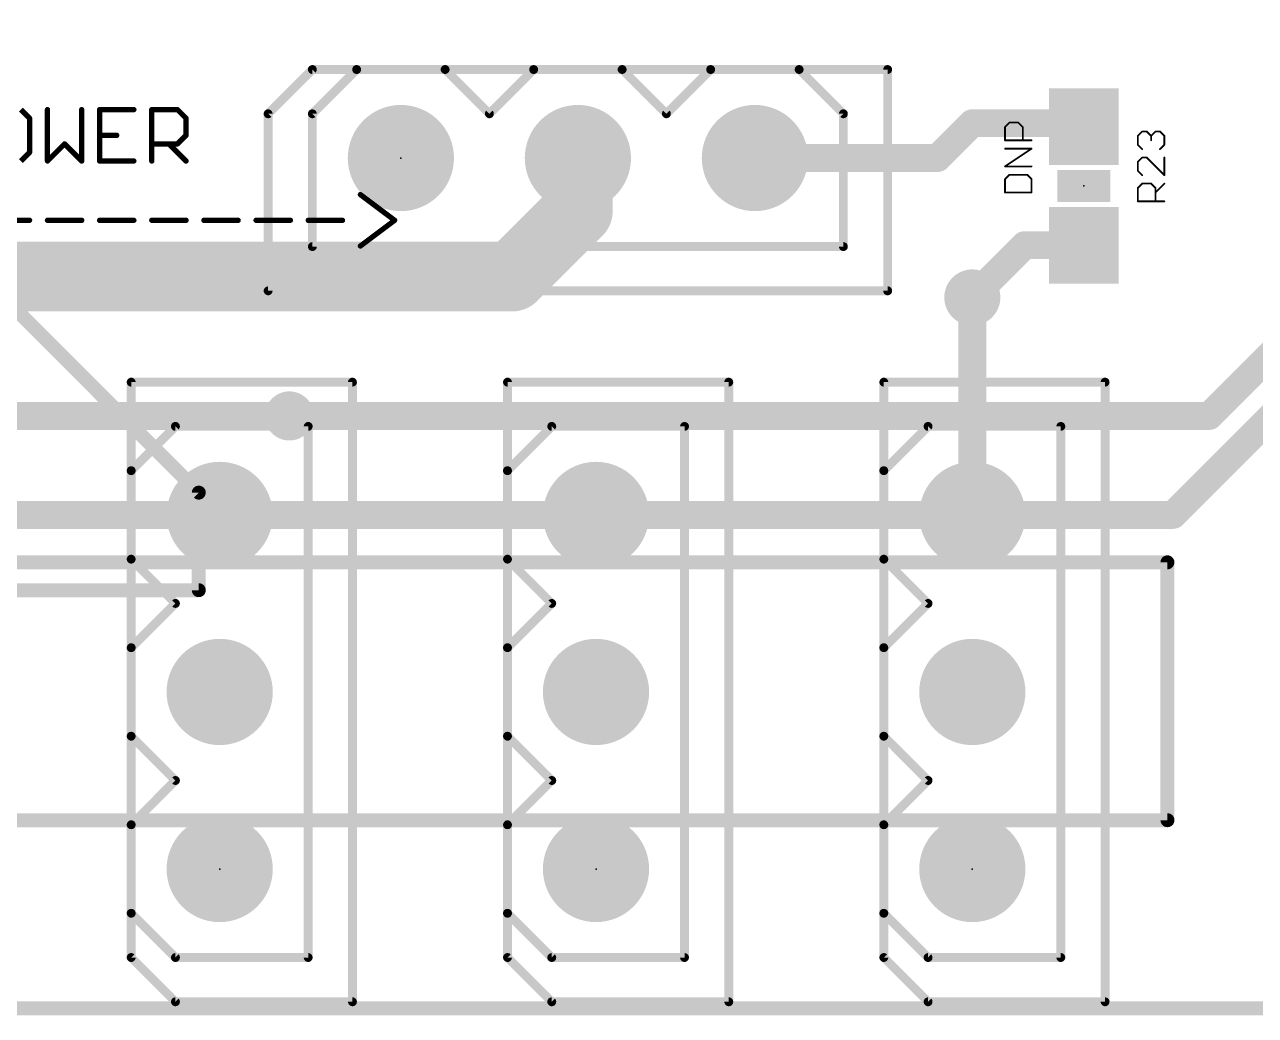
# Model space of a CAD drawing. Extents: x -0.4 to 70.1, y -0.1 to 70.1.
# Drawn here: x 42.4 to 60.06, y -0.1 to 14.11 of the extents above; entities that cross this region are included whole.
import ezdxf

# ---------------------------------------------------------------- set-up
doc = ezdxf.new("R2010")
doc.units = 0
for name, color, linetype in [('1', 22, 'CONTINUOUS'), ('16', 175, 'CONTINUOUS'), ('17', 82, 'CONTINUOUS'), ('18', 82, 'CONTINUOUS'), ('20', 7, 'CONTINUOUS'), ('21', 253, 'CONTINUOUS'), ('23', 7, 'CONTINUOUS'), ('25', 253, 'CONTINUOUS'), ('27', 253, 'CONTINUOUS')]:
    doc.layers.add(name, color=color, linetype=linetype)

# ---------------------------------------------------------------- blocks, each defined once
blk = doc.blocks.new('ROUNDP')
at = {"const_width": 0.5}
blk.add_lwpolyline([(0, -0.25, 1), (0, 0.25, 1), (0, -0.25)], format="xyb", dxfattribs=at)
blk = doc.blocks.new('RECT')
blk.add_solid([(-0.5, -0.5), (0.5, -0.5), (-0.5, 0.5), (0.5, 0.5)])
blk = doc.blocks.new('ROUNDV')
at = {"const_width": 0.5}
blk.add_lwpolyline([(0, -0.25, 1), (0, 0.25, 1), (0, -0.25)], format="xyb", dxfattribs=at)

msp = doc.modelspace()

# ---------------------------------------------------------------- linework, layer by layer
at = {"layer": '1'}
for points, const_width in [([(59.4, 8.5), (66, 15.1)], 0.4), ([(44.9, 7.4), (38.5, 13.8)], 0.2), ([(58.88, 7.08), (65.4, 13.6)], 0.4), ([(55.5, 12.2), (56, 12.7)], 0.4), ([(56, 12.7), (57.55, 12.7)], 0.4), ([(57.55, 12.7), (57.6, 12.65)], 0.4), ([(52.88, 12.2), (55.5, 12.2)], 0.4), ([(56.75, 10.95), (56, 10.2)], 0.4), ([(57.6, 10.95), (56.75, 10.95)], 0.4), ([(46.2, 8.5), (59.4, 8.5)], 0.4), ([(44.9, 6), (44.9, 7.4)], 0.2), ([(45.2, 7.08), (50.6, 7.08)], 0.4), ([(50.6, 7.08), (56, 7.08)], 0.4), ([(56, 7.08), (58.88, 7.08)], 0.4), ([(22, 6.4), (58.8, 6.4)], 0.2), ([(58.8, 6.4), (58.8, 2.7)], 0.2), ([(29.8, 6), (44.9, 6)], 0.2), ([(58.8, 2.7), (22, 2.7)], 0.2), ([(70, 0), (0, 0)], 0.2)]:
    msp.add_lwpolyline(points, dxfattribs=dict(at, const_width=const_width))
for points, const_width in [([(56, 12.8, 1), (56, 12.6)], 0.2), ([(56.0707, 12.6293, 1), (55.9293, 12.7707)], 0.2), ([(57.6207, 12.7707, 1), (57.4793, 12.6293)], 0.2), ([(57.55, 12.6, 1), (57.55, 12.8)], 0.2), ([(57.5293, 12.5793, 1), (57.6707, 12.7207)], 0.2), ([(52.88, 12.3, 1), (52.88, 12.1)], 0.2), ([(55.4293, 12.2707, 1), (55.5707, 12.1293)], 0.2), ([(55.5, 12.1, 1), (55.5, 12.3)], 0.2), ([(56.75, 11.05, 1), (56.75, 10.85)], 0.2), ([(56.8207, 10.8793, 1), (56.6793, 11.0207)], 0.2), ([(57.6, 10.85, 1), (57.6, 11.05)], 0.2), ([(55.9293, 10.2707, 1), (56.0707, 10.1293)], 0.2), ([(46.2, 8.6, 1), (46.2, 8.4)], 0.2), ([(59.3293, 8.5707, 1), (59.4707, 8.4293)], 0.2), ([(59.4, 8.4, 1), (59.4, 8.6)], 0.2), ([(44.95, 7.4, 1), (44.85, 7.4)], 0.1), ([(44.8646, 7.3646, 1), (44.9354, 7.4354)], 0.1), ([(45.2, 7.18, 1), (45.2, 6.98)], 0.2), ([(50.6, 7.18, 1), (50.6, 6.98)], 0.2), ([(50.6, 6.98, 1), (50.6, 7.18)], 0.2), ([(56, 7.18, 1), (56, 6.98)], 0.2), ([(56, 6.98, 1), (56, 7.18)], 0.2), ([(58.8093, 7.1507, 1), (58.9507, 7.0093)], 0.2), ([(58.88, 6.98, 1), (58.88, 7.18)], 0.2), ([(58.85, 6.4, 1), (58.75, 6.4)], 0.1), ([(58.8, 6.35, 1), (58.8, 6.45)], 0.1), ([(44.85, 6, 1), (44.95, 6)], 0.1), ([(44.9, 5.95, 1), (44.9, 6.05)], 0.1), ([(58.75, 2.7, 1), (58.85, 2.7)], 0.1), ([(58.8, 2.65, 1), (58.8, 2.75)], 0.1)]:
    msp.add_lwpolyline(points, format="xyb", dxfattribs=dict(at, const_width=const_width))
at = {"layer": '16'}
for points, const_width in [([(50.34, 12.2), (50.34, 11.44)], 1), ([(50.34, 11.44), (49.4, 10.5)], 1), ([(49.4, 10.5), (31.5, 10.5)], 1), ([(56, 10.2), (56, 7.08)], 0.4), ([(39, 8.5), (46.2, 8.5)], 0.4), ([(39.8, 7.08), (45.2, 7.08)], 0.4), ([(70, 0), (0, 0)], 0.2)]:
    msp.add_lwpolyline(points, dxfattribs=dict(at, const_width=const_width))
for points, const_width in [([(50.59, 12.2, 1), (50.09, 12.2)], 0.5), ([(50.5168, 11.2632, 1), (50.1632, 11.6168)], 0.5), ([(50.09, 11.44, 1), (50.59, 11.44)], 0.5), ([(49.4, 10.25, 1), (49.4, 10.75)], 0.5), ([(49.2232, 10.6768, 1), (49.5768, 10.3232)], 0.5), ([(56.1, 10.2, 1), (55.9, 10.2)], 0.2), ([(46.2, 8.4, 1), (46.2, 8.6)], 0.2), ([(45.2, 6.98, 1), (45.2, 7.18)], 0.2), ([(55.9, 7.08, 1), (56.1, 7.08)], 0.2)]:
    msp.add_lwpolyline(points, format="xyb", dxfattribs=dict(at, const_width=const_width))
at = {"layer": '20', "const_width": 0.2}
msp.add_lwpolyline([(0, 0), (70, 0)], dxfattribs=at)
at = {"layer": '21', "const_width": 0.127}
for points in [[(46.53, 13.47), (45.895, 12.835)], [(47.165, 13.47), (46.53, 13.47)], [(46.53, 12.835), (47.165, 13.47)], [(48.435, 13.47), (47.165, 13.47)], [(49.705, 13.47), (48.435, 13.47)], [(48.435, 13.47), (49.07, 12.835)], [(49.07, 12.835), (49.705, 13.47)], [(50.975, 13.47), (49.705, 13.47)], [(52.245, 13.47), (50.975, 13.47)], [(50.975, 13.47), (51.61, 12.835)], [(51.61, 12.835), (52.245, 13.47)], [(52.245, 13.47), (53.515, 13.47)], [(54.785, 13.47), (53.515, 13.47)], [(53.515, 13.47), (54.15, 12.835)], [(54.785, 10.295), (54.785, 13.47)], [(45.895, 12.835), (45.895, 10.295)], [(46.53, 10.93), (46.53, 12.835)], [(54.15, 12.835), (54.15, 10.93)], [(54.15, 10.93), (46.53, 10.93)], [(45.895, 10.295), (54.785, 10.295)], [(47.105, 8.985), (43.93, 8.985)], [(43.93, 8.985), (43.93, 7.715)], [(47.105, 0.095), (47.105, 8.985)], [(52.505, 8.985), (49.33, 8.985)], [(49.33, 8.985), (49.33, 7.715)], [(52.505, 0.095), (52.505, 8.985)], [(57.905, 8.985), (54.73, 8.985)], [(54.73, 8.985), (54.73, 7.715)], [(57.905, 0.095), (57.905, 8.985)], [(43.93, 7.715), (44.565, 8.35)], [(44.565, 8.35), (46.47, 8.35)], [(46.47, 8.35), (46.47, 0.73)], [(49.33, 7.715), (49.965, 8.35)], [(49.965, 8.35), (51.87, 8.35)], [(51.87, 8.35), (51.87, 0.73)], [(54.73, 7.715), (55.365, 8.35)], [(55.365, 8.35), (57.27, 8.35)], [(57.27, 8.35), (57.27, 0.73)], [(43.93, 6.445), (43.93, 7.715)], [(49.33, 6.445), (49.33, 7.715)], [(54.73, 6.445), (54.73, 7.715)], [(43.93, 6.445), (43.93, 5.175)], [(44.565, 5.81), (43.93, 6.445)], [(49.33, 6.445), (49.33, 5.175)], [(49.965, 5.81), (49.33, 6.445)], [(54.73, 6.445), (54.73, 5.175)], [(55.365, 5.81), (54.73, 6.445)], [(43.93, 5.175), (44.565, 5.81)], [(49.33, 5.175), (49.965, 5.81)], [(54.73, 5.175), (55.365, 5.81)], [(43.93, 5.175), (43.93, 3.905)], [(49.33, 5.175), (49.33, 3.905)], [(54.73, 5.175), (54.73, 3.905)], [(43.93, 3.905), (43.93, 2.635)], [(44.565, 3.27), (43.93, 3.905)], [(49.33, 3.905), (49.33, 2.635)], [(49.965, 3.27), (49.33, 3.905)], [(54.73, 3.905), (54.73, 2.635)], [(55.365, 3.27), (54.73, 3.905)], [(43.93, 2.635), (44.565, 3.27)], [(49.33, 2.635), (49.965, 3.27)], [(54.73, 2.635), (55.365, 3.27)], [(43.93, 2.635), (43.93, 1.365)], [(49.33, 2.635), (49.33, 1.365)], [(54.73, 2.635), (54.73, 1.365)], [(43.93, 1.365), (43.93, 0.73)], [(44.565, 0.73), (43.93, 1.365)], [(49.33, 1.365), (49.33, 0.73)], [(49.965, 0.73), (49.33, 1.365)], [(54.73, 1.365), (54.73, 0.73)], [(55.365, 0.73), (54.73, 1.365)], [(43.93, 0.73), (44.565, 0.095)], [(46.47, 0.73), (44.565, 0.73)], [(49.33, 0.73), (49.965, 0.095)], [(51.87, 0.73), (49.965, 0.73)], [(54.73, 0.73), (55.365, 0.095)], [(57.27, 0.73), (55.365, 0.73)], [(44.565, 0.095), (47.105, 0.095)], [(49.965, 0.095), (52.505, 0.095)], [(55.365, 0.095), (57.905, 0.095)]]:
    msp.add_lwpolyline(points, dxfattribs=at)
at = {"layer": '21', "const_width": 0.0635}
for points in [[(46.53, 13.5018, 1), (46.53, 13.4383)], [(46.5525, 13.4475, 1), (46.5075, 13.4925)], [(47.165, 13.5018, 1), (47.165, 13.4383)], [(47.1875, 13.4475, 1), (47.1425, 13.4925)], [(47.165, 13.4383, 1), (47.165, 13.5018)], [(48.4575, 13.4925, 1), (48.4125, 13.4475)], [(48.435, 13.5018, 1), (48.435, 13.4383)], [(48.435, 13.4383, 1), (48.435, 13.5018)], [(49.705, 13.5018, 1), (49.705, 13.4383)], [(49.7275, 13.4475, 1), (49.6825, 13.4925)], [(49.705, 13.4383, 1), (49.705, 13.5018)], [(50.9975, 13.4925, 1), (50.9525, 13.4475)], [(50.975, 13.5018, 1), (50.975, 13.4383)], [(50.975, 13.4383, 1), (50.975, 13.5018)], [(52.245, 13.5018, 1), (52.245, 13.4383)], [(52.2675, 13.4475, 1), (52.2225, 13.4925)], [(52.245, 13.4383, 1), (52.245, 13.5018)], [(53.5375, 13.4925, 1), (53.4925, 13.4475)], [(53.515, 13.5018, 1), (53.515, 13.4383)], [(53.515, 13.4383, 1), (53.515, 13.5018)], [(54.8168, 13.47, 1), (54.7533, 13.47)], [(54.785, 13.4383, 1), (54.785, 13.5018)], [(45.9268, 12.835, 1), (45.8633, 12.835)], [(46.5618, 12.835, 1), (46.4982, 12.835)], [(54.1818, 12.835, 1), (54.1183, 12.835)], [(45.8725, 12.8575, 1), (45.9175, 12.8125)], [(46.5075, 12.8575, 1), (46.5525, 12.8125)], [(49.0475, 12.8575, 1), (49.0925, 12.8125)], [(49.0475, 12.8125, 1), (49.0925, 12.8575)], [(51.5875, 12.8575, 1), (51.6325, 12.8125)], [(51.5875, 12.8125, 1), (51.6325, 12.8575)], [(54.1275, 12.8125, 1), (54.1725, 12.8575)], [(46.53, 10.9618, 1), (46.53, 10.8982)], [(46.4982, 10.93, 1), (46.5618, 10.93)], [(54.1183, 10.93, 1), (54.1818, 10.93)], [(54.15, 10.8982, 1), (54.15, 10.9618)], [(45.895, 10.3268, 1), (45.895, 10.2632)], [(45.8633, 10.295, 1), (45.9268, 10.295)], [(54.7533, 10.295, 1), (54.8168, 10.295)], [(54.785, 10.2632, 1), (54.785, 10.3268)], [(43.93, 9.0168, 1), (43.93, 8.9533)], [(43.9618, 8.985, 1), (43.8982, 8.985)], [(47.1368, 8.985, 1), (47.0733, 8.985)], [(47.105, 8.9533, 1), (47.105, 9.0168)], [(49.33, 9.0168, 1), (49.33, 8.9533)], [(49.3618, 8.985, 1), (49.2983, 8.985)], [(52.5368, 8.985, 1), (52.4733, 8.985)], [(52.505, 8.9533, 1), (52.505, 9.0168)], [(54.73, 9.0168, 1), (54.73, 8.9533)], [(54.7618, 8.985, 1), (54.6983, 8.985)], [(57.9368, 8.985, 1), (57.8732, 8.985)], [(57.905, 8.9533, 1), (57.905, 9.0168)], [(44.565, 8.3818, 1), (44.565, 8.3182)], [(44.5875, 8.3275, 1), (44.5425, 8.3725)], [(46.5018, 8.35, 1), (46.4382, 8.35)], [(46.47, 8.3182, 1), (46.47, 8.3818)], [(49.965, 8.3818, 1), (49.965, 8.3182)], [(49.9875, 8.3275, 1), (49.9425, 8.3725)], [(51.9018, 8.35, 1), (51.8383, 8.35)], [(51.87, 8.3182, 1), (51.87, 8.3818)], [(55.365, 8.3818, 1), (55.365, 8.3182)], [(55.3875, 8.3275, 1), (55.3425, 8.3725)], [(57.3018, 8.35, 1), (57.2383, 8.35)], [(57.27, 8.3182, 1), (57.27, 8.3818)], [(43.9618, 7.715, 1), (43.8982, 7.715)], [(49.3618, 7.715, 1), (49.2983, 7.715)], [(54.7618, 7.715, 1), (54.6983, 7.715)], [(43.9075, 7.7375, 1), (43.9525, 7.6925)], [(43.8982, 7.715, 1), (43.9618, 7.715)], [(49.3075, 7.7375, 1), (49.3525, 7.6925)], [(49.2983, 7.715, 1), (49.3618, 7.715)], [(54.7075, 7.7375, 1), (54.7525, 7.6925)], [(54.6983, 7.715, 1), (54.7618, 7.715)], [(43.9525, 6.4675, 1), (43.9075, 6.4225)], [(43.9618, 6.445, 1), (43.8982, 6.445)], [(43.8982, 6.445, 1), (43.9618, 6.445)], [(49.3525, 6.4675, 1), (49.3075, 6.4225)], [(49.3618, 6.445, 1), (49.2983, 6.445)], [(49.2983, 6.445, 1), (49.3618, 6.445)], [(54.7525, 6.4675, 1), (54.7075, 6.4225)], [(54.7618, 6.445, 1), (54.6983, 6.445)], [(54.6983, 6.445, 1), (54.7618, 6.445)], [(44.5875, 5.7875, 1), (44.5425, 5.8325)], [(44.5425, 5.7875, 1), (44.5875, 5.8325)], [(49.9875, 5.7875, 1), (49.9425, 5.8325)], [(49.9425, 5.7875, 1), (49.9875, 5.8325)], [(55.3875, 5.7875, 1), (55.3425, 5.8325)], [(55.3425, 5.7875, 1), (55.3875, 5.8325)], [(43.9075, 5.1975, 1), (43.9525, 5.1525)], [(43.9618, 5.175, 1), (43.8982, 5.175)], [(43.8982, 5.175, 1), (43.9618, 5.175)], [(49.3075, 5.1975, 1), (49.3525, 5.1525)], [(49.3618, 5.175, 1), (49.2983, 5.175)], [(49.2983, 5.175, 1), (49.3618, 5.175)], [(54.7075, 5.1975, 1), (54.7525, 5.1525)], [(54.7618, 5.175, 1), (54.6983, 5.175)], [(54.6983, 5.175, 1), (54.7618, 5.175)], [(43.9525, 3.9275, 1), (43.9075, 3.8825)], [(43.9618, 3.905, 1), (43.8982, 3.905)], [(43.8982, 3.905, 1), (43.9618, 3.905)], [(49.3525, 3.9275, 1), (49.3075, 3.8825)], [(49.3618, 3.905, 1), (49.2983, 3.905)], [(49.2983, 3.905, 1), (49.3618, 3.905)], [(54.7525, 3.9275, 1), (54.7075, 3.8825)], [(54.7618, 3.905, 1), (54.6983, 3.905)], [(54.6983, 3.905, 1), (54.7618, 3.905)], [(44.5875, 3.2475, 1), (44.5425, 3.2925)], [(44.5425, 3.2475, 1), (44.5875, 3.2925)], [(49.9875, 3.2475, 1), (49.9425, 3.2925)], [(49.9425, 3.2475, 1), (49.9875, 3.2925)], [(55.3875, 3.2475, 1), (55.3425, 3.2925)], [(55.3425, 3.2475, 1), (55.3875, 3.2925)], [(43.9075, 2.6575, 1), (43.9525, 2.6125)], [(43.9618, 2.635, 1), (43.8982, 2.635)], [(43.8982, 2.635, 1), (43.9618, 2.635)], [(49.3075, 2.6575, 1), (49.3525, 2.6125)], [(49.3618, 2.635, 1), (49.2983, 2.635)], [(49.2983, 2.635, 1), (49.3618, 2.635)], [(54.7075, 2.6575, 1), (54.7525, 2.6125)], [(54.7618, 2.635, 1), (54.6983, 2.635)], [(54.6983, 2.635, 1), (54.7618, 2.635)], [(43.9525, 1.3875, 1), (43.9075, 1.3425)], [(43.9618, 1.365, 1), (43.8982, 1.365)], [(49.3525, 1.3875, 1), (49.3075, 1.3425)], [(49.3618, 1.365, 1), (49.2983, 1.365)], [(54.7525, 1.3875, 1), (54.7075, 1.3425)], [(54.7618, 1.365, 1), (54.6983, 1.365)], [(43.8982, 1.365, 1), (43.9618, 1.365)], [(49.2983, 1.365, 1), (49.3618, 1.365)], [(54.6983, 1.365, 1), (54.7618, 1.365)], [(43.9525, 0.7525, 1), (43.9075, 0.7075)], [(43.8982, 0.73, 1), (43.9618, 0.73)], [(44.565, 0.7617, 1), (44.565, 0.6983)], [(44.5425, 0.7075, 1), (44.5875, 0.7525)], [(46.4382, 0.73, 1), (46.5018, 0.73)], [(46.47, 0.6983, 1), (46.47, 0.7617)], [(49.3525, 0.7525, 1), (49.3075, 0.7075)], [(49.2983, 0.73, 1), (49.3618, 0.73)], [(49.965, 0.7617, 1), (49.965, 0.6983)], [(49.9425, 0.7075, 1), (49.9875, 0.7525)], [(51.8383, 0.73, 1), (51.9018, 0.73)], [(51.87, 0.6983, 1), (51.87, 0.7617)], [(54.7525, 0.7525, 1), (54.7075, 0.7075)], [(54.6983, 0.73, 1), (54.7618, 0.73)], [(55.365, 0.7617, 1), (55.365, 0.6983)], [(55.3425, 0.7075, 1), (55.3875, 0.7525)], [(57.2383, 0.73, 1), (57.3018, 0.73)], [(57.27, 0.6983, 1), (57.27, 0.7617)], [(44.565, 0.1268, 1), (44.565, 0.0633)], [(44.5425, 0.0725, 1), (44.5875, 0.1175)], [(47.0733, 0.095, 1), (47.1368, 0.095)], [(47.105, 0.0633, 1), (47.105, 0.1268)], [(49.965, 0.1268, 1), (49.965, 0.0633)], [(49.9425, 0.0725, 1), (49.9875, 0.1175)], [(52.4733, 0.095, 1), (52.5368, 0.095)], [(52.505, 0.0633, 1), (52.505, 0.1268)], [(55.365, 0.1268, 1), (55.365, 0.0633)], [(55.3425, 0.0725, 1), (55.3875, 0.1175)], [(57.8732, 0.095, 1), (57.9368, 0.095)], [(57.905, 0.0633, 1), (57.905, 0.1268)]]:
    msp.add_lwpolyline(points, format="xyb", dxfattribs=at)
at = {"layer": '23'}
for p in [(47.8, 12.2), (57.6, 11.8), (45.2, 2), (50.6, 2), (56, 2)]:
    msp.add_point(p, dxfattribs=at)
at = {"layer": '25'}
for points, const_width in [([(42.4717, 12.7717), (42.3488, 12.8945)], 0.0762), ([(42.7286, 12.8945), (42.7286, 12.1573)], 0.0762), ([(43.2201, 12.1573), (43.2201, 12.8945)], 0.0762), ([(43.9685, 12.8945), (43.477, 12.8945)], 0.0762), ([(43.477, 12.8945), (43.477, 12.1573)], 0.0762), ([(44.2254, 12.1573), (44.2254, 12.8945)], 0.0762), ([(44.2254, 12.8945), (44.594, 12.8945)], 0.0762), ([(44.594, 12.8945), (44.7169, 12.7717)], 0.0762), ([(42.4717, 12.2802), (42.4717, 12.7717)], 0.0762), ([(44.7169, 12.7717), (44.7169, 12.5259)], 0.0762), ([(43.477, 12.5259), (43.7228, 12.5259)], 0.0762), ([(44.7169, 12.5259), (44.594, 12.403)], 0.0762), ([(58.3744, 12.5182), (58.4379, 12.5817)], 0.0254), ([(58.4379, 12.5817), (58.5015, 12.5817)], 0.0254), ([(58.5015, 12.5817), (58.565, 12.5182)], 0.0254), ([(58.565, 12.5182), (58.6286, 12.5817)], 0.0254), ([(58.6286, 12.5817), (58.6921, 12.5817)], 0.0254), ([(58.6921, 12.5817), (58.7557, 12.5182)], 0.0254), ([(42.7286, 12.1573), (42.9743, 12.403)], 0.0762), ([(42.9743, 12.403), (43.2201, 12.1573)], 0.0762), ([(44.594, 12.403), (44.2254, 12.403)], 0.0762), ([(44.4712, 12.403), (44.7169, 12.1573)], 0.0762), ([(58.3744, 12.391), (58.3744, 12.5182)], 0.0254), ([(58.4379, 12.3275), (58.3744, 12.391)], 0.0254), ([(58.565, 12.5182), (58.565, 12.4546)], 0.0254), ([(58.7557, 12.391), (58.6921, 12.3275)], 0.0254), ([(58.7557, 12.5182), (58.7557, 12.391)], 0.0254), ([(42.3488, 12.1573), (42.4717, 12.2802)], 0.0762), ([(43.477, 12.1573), (43.9685, 12.1573)], 0.0762), ([(58.4379, 12.2075), (58.3744, 12.1439)], 0.0254), ([(58.5015, 12.2075), (58.4379, 12.2075)], 0.0254), ([(58.7557, 11.9533), (58.5015, 12.2075)], 0.0254), ([(58.7557, 12.2075), (58.7557, 11.9533)], 0.0254), ([(58.3744, 12.1439), (58.3744, 12.0168)], 0.0254), ([(58.3744, 12.0168), (58.4379, 11.9533)], 0.0254), ([(58.3744, 11.7697), (58.4379, 11.8333)], 0.0254), ([(58.4379, 11.8333), (58.565, 11.8333)], 0.0254), ([(58.565, 11.8333), (58.6286, 11.7697)], 0.0254), ([(58.6286, 11.7062), (58.7557, 11.8333)], 0.0254), ([(47.2191, 11.6753), (47.7106, 11.3067)], 0.0762), ([(58.3744, 11.5791), (58.3744, 11.7697)], 0.0254), ([(58.6286, 11.7697), (58.6286, 11.5791)], 0.0254), ([(58.7557, 11.5791), (58.3744, 11.5791)], 0.0254), ([(41.9802, 11.3067), (42.4717, 11.3067)], 0.0762), ([(42.7286, 11.3067), (43.2201, 11.3067)], 0.0762), ([(43.477, 11.3067), (43.9685, 11.3067)], 0.0762), ([(44.2254, 11.3067), (44.7169, 11.3067)], 0.0762), ([(44.9738, 11.3067), (45.4653, 11.3067)], 0.0762), ([(45.7223, 11.3067), (46.2137, 11.3067)], 0.0762), ([(46.4707, 11.3067), (46.9622, 11.3067)], 0.0762), ([(47.7106, 11.3067), (47.2191, 10.9381)], 0.0762)]:
    msp.add_lwpolyline(points, dxfattribs=dict(at, const_width=const_width))
for points, const_width in [([(42.7476, 12.8945, 1), (42.7095, 12.8945)], 0.0381), ([(43.2391, 12.8945, 1), (43.201, 12.8945)], 0.0381), ([(43.477, 12.9136, 1), (43.477, 12.8755)], 0.0381), ([(43.4961, 12.8945, 1), (43.458, 12.8945)], 0.0381), ([(43.9685, 12.8755, 1), (43.9685, 12.9136)], 0.0381), ([(44.2254, 12.9136, 1), (44.2254, 12.8755)], 0.0381), ([(44.2445, 12.8945, 1), (44.2064, 12.8945)], 0.0381), ([(44.6075, 12.908, 1), (44.5806, 12.8811)], 0.0381), ([(44.594, 12.8755, 1), (44.594, 12.9136)], 0.0381), ([(42.4907, 12.7717, 1), (42.4526, 12.7717)], 0.0381), ([(42.4582, 12.7582, 1), (42.4851, 12.7851)], 0.0381), ([(44.736, 12.7717, 1), (44.6979, 12.7717)], 0.0381), ([(44.7034, 12.7582, 1), (44.7304, 12.7851)], 0.0381), ([(43.477, 12.545, 1), (43.477, 12.5069)], 0.0381), ([(43.7228, 12.5069, 1), (43.7228, 12.545)], 0.0381), ([(44.6979, 12.5259, 1), (44.736, 12.5259)], 0.0381), ([(44.7304, 12.5124, 1), (44.7034, 12.5394)], 0.0381), ([(58.4379, 12.5881, 1), (58.4379, 12.5754)], 0.0127), ([(58.4424, 12.5772, 1), (58.4334, 12.5862)], 0.0127), ([(58.506, 12.5862, 1), (58.497, 12.5772)], 0.0127), ([(58.5015, 12.5754, 1), (58.5015, 12.5881)], 0.0127), ([(58.6286, 12.5881, 1), (58.6286, 12.5754)], 0.0127), ([(58.6331, 12.5772, 1), (58.6241, 12.5862)], 0.0127), ([(58.6966, 12.5862, 1), (58.6877, 12.5772)], 0.0127), ([(58.6921, 12.5754, 1), (58.6921, 12.5881)], 0.0127), ([(42.9878, 12.4165, 1), (42.9609, 12.3896)], 0.0381), ([(42.9878, 12.3896, 1), (42.9609, 12.4165)], 0.0381), ([(44.2254, 12.4221, 1), (44.2254, 12.384)], 0.0381), ([(44.4846, 12.4165, 1), (44.4577, 12.3896)], 0.0381), ([(44.5806, 12.4165, 1), (44.6075, 12.3896)], 0.0381), ([(44.594, 12.384, 1), (44.594, 12.4221)], 0.0381), ([(58.3807, 12.5182, 1), (58.368, 12.5182)], 0.0127), ([(58.3699, 12.5226, 1), (58.3789, 12.5137)], 0.0127), ([(58.3789, 12.3955, 1), (58.3699, 12.3866)], 0.0127), ([(58.368, 12.391, 1), (58.3807, 12.391)], 0.0127), ([(58.5605, 12.5226, 1), (58.5695, 12.5137)], 0.0127), ([(58.5714, 12.5182, 1), (58.5587, 12.5182)], 0.0127), ([(58.5587, 12.4546, 1), (58.5714, 12.4546)], 0.0127), ([(58.5605, 12.5137, 1), (58.5695, 12.5226)], 0.0127), ([(58.7621, 12.5182, 1), (58.7494, 12.5182)], 0.0127), ([(58.7494, 12.391, 1), (58.7621, 12.391)], 0.0127), ([(58.7512, 12.5137, 1), (58.7602, 12.5226)], 0.0127), ([(58.7602, 12.3866, 1), (58.7512, 12.3955)], 0.0127), ([(42.4526, 12.2802, 1), (42.4907, 12.2802)], 0.0381), ([(42.4851, 12.2667, 1), (42.4582, 12.2936)], 0.0381), ([(42.7151, 12.1708, 1), (42.7421, 12.1438)], 0.0381), ([(43.2066, 12.1438, 1), (43.2335, 12.1708)], 0.0381), ([(43.477, 12.1764, 1), (43.477, 12.1383)], 0.0381), ([(43.9685, 12.1383, 1), (43.9685, 12.1764)], 0.0381), ([(44.7034, 12.1438, 1), (44.7304, 12.1708)], 0.0381), ([(58.4379, 12.2139, 1), (58.4379, 12.2012)], 0.0127), ([(58.4334, 12.323, 1), (58.4424, 12.332)], 0.0127), ([(58.4424, 12.203, 1), (58.4334, 12.212)], 0.0127), ([(58.506, 12.212, 1), (58.497, 12.203)], 0.0127), ([(58.5015, 12.2012, 1), (58.5015, 12.2139)], 0.0127), ([(58.6877, 12.332, 1), (58.6966, 12.323)], 0.0127), ([(58.7621, 12.2075, 1), (58.7494, 12.2075)], 0.0127), ([(42.7095, 12.1573, 1), (42.7476, 12.1573)], 0.0381), ([(43.201, 12.1573, 1), (43.2391, 12.1573)], 0.0381), ([(43.458, 12.1573, 1), (43.4961, 12.1573)], 0.0381), ([(44.2064, 12.1573, 1), (44.2445, 12.1573)], 0.0381), ([(58.3807, 12.1439, 1), (58.368, 12.1439)], 0.0127), ([(58.3699, 12.1484, 1), (58.3789, 12.1395)], 0.0127), ([(58.3789, 12.0213, 1), (58.3699, 12.0123)], 0.0127), ([(58.368, 12.0168, 1), (58.3807, 12.0168)], 0.0127), ([(58.4379, 11.8396, 1), (58.4379, 11.8269)], 0.0127), ([(58.4334, 11.9488, 1), (58.4424, 11.9578)], 0.0127), ([(58.4424, 11.8288, 1), (58.4334, 11.8378)], 0.0127), ([(58.5695, 11.8378, 1), (58.5605, 11.8288)], 0.0127), ([(58.565, 11.8269, 1), (58.565, 11.8396)], 0.0127), ([(58.7494, 11.9533, 1), (58.7621, 11.9533)], 0.0127), ([(58.7512, 11.9488, 1), (58.7602, 11.9578)], 0.0127), ([(58.7602, 11.8288, 1), (58.7512, 11.8378)], 0.0127), ([(47.2305, 11.6906, 1), (47.2077, 11.6601)], 0.0381), ([(58.3807, 11.7697, 1), (58.368, 11.7697)], 0.0127), ([(58.3699, 11.7742, 1), (58.3789, 11.7653)], 0.0127), ([(58.6349, 11.7697, 1), (58.6222, 11.7697)], 0.0127), ([(58.6241, 11.7107, 1), (58.6331, 11.7017)], 0.0127), ([(58.6241, 11.7653, 1), (58.6331, 11.7742)], 0.0127), ([(58.3744, 11.5854, 1), (58.3744, 11.5727)], 0.0127), ([(58.368, 11.5791, 1), (58.3807, 11.5791)], 0.0127), ([(58.6222, 11.5791, 1), (58.6349, 11.5791)], 0.0127), ([(58.7557, 11.5727, 1), (58.7557, 11.5854)], 0.0127), ([(42.4717, 11.2877, 1), (42.4717, 11.3258)], 0.0381), ([(42.7286, 11.3258, 1), (42.7286, 11.2877)], 0.0381), ([(43.2201, 11.2877, 1), (43.2201, 11.3258)], 0.0381), ([(43.477, 11.3258, 1), (43.477, 11.2877)], 0.0381), ([(43.9685, 11.2877, 1), (43.9685, 11.3258)], 0.0381), ([(44.2254, 11.3258, 1), (44.2254, 11.2877)], 0.0381), ([(44.7169, 11.2877, 1), (44.7169, 11.3258)], 0.0381), ([(44.9738, 11.3258, 1), (44.9738, 11.2877)], 0.0381), ([(45.4653, 11.2877, 1), (45.4653, 11.3258)], 0.0381), ([(45.7223, 11.3258, 1), (45.7223, 11.2877)], 0.0381), ([(46.2137, 11.2877, 1), (46.2137, 11.3258)], 0.0381), ([(46.4707, 11.3258, 1), (46.4707, 11.2877)], 0.0381), ([(46.9622, 11.2877, 1), (46.9622, 11.3258)], 0.0381), ([(47.722, 11.2915, 1), (47.6991, 11.322)], 0.0381), ([(47.6991, 11.2915, 1), (47.722, 11.322)], 0.0381), ([(47.2077, 10.9533, 1), (47.2305, 10.9229)], 0.0381)]:
    msp.add_lwpolyline(points, format="xyb", dxfattribs=dict(at, const_width=const_width))
at = {"layer": '27', "const_width": 0.0254}
for points in [[(56.4694, 12.6452), (56.5329, 12.7087)], [(56.5329, 12.7087), (56.66, 12.7087)], [(56.66, 12.7087), (56.7236, 12.6452)], [(56.4694, 12.4545), (56.4694, 12.6452)], [(56.7236, 12.6452), (56.7236, 12.4545)], [(56.8507, 12.4545), (56.4694, 12.4545)], [(56.4694, 12.0803), (56.8507, 12.3345)], [(56.8507, 12.3345), (56.4694, 12.3345)], [(56.8507, 12.0803), (56.4694, 12.0803)], [(56.5329, 11.9603), (56.4694, 11.8967)], [(56.4694, 11.8967), (56.4694, 11.7061)], [(56.7871, 11.9603), (56.5329, 11.9603)], [(56.8507, 11.8967), (56.7871, 11.9603)], [(56.8507, 11.7061), (56.8507, 11.8967)], [(56.4694, 11.7061), (56.8507, 11.7061)]]:
    msp.add_lwpolyline(points, dxfattribs=at)
at = {"layer": '27', "const_width": 0.0127}
for points in [[(56.5329, 12.7151, 1), (56.5329, 12.7024)], [(56.5374, 12.7042, 1), (56.5284, 12.7132)], [(56.6645, 12.7132, 1), (56.6555, 12.7042)], [(56.66, 12.7024, 1), (56.66, 12.7151)], [(56.4757, 12.6452, 1), (56.463, 12.6452)], [(56.4649, 12.6496, 1), (56.4739, 12.6407)], [(56.7299, 12.6452, 1), (56.7172, 12.6452)], [(56.7191, 12.6407, 1), (56.7281, 12.6496)], [(56.4694, 12.4608, 1), (56.4694, 12.4481)], [(56.463, 12.4545, 1), (56.4757, 12.4545)], [(56.7172, 12.4545, 1), (56.7299, 12.4545)], [(56.8507, 12.4481, 1), (56.8507, 12.4608)], [(56.4694, 12.3408, 1), (56.4694, 12.3282)], [(56.8542, 12.3292, 1), (56.8472, 12.3398)], [(56.8507, 12.3282, 1), (56.8507, 12.3408)], [(56.4694, 12.0866, 1), (56.4694, 12.0739)], [(56.4659, 12.0856, 1), (56.4729, 12.075)], [(56.8507, 12.0739, 1), (56.8507, 12.0866)], [(56.4757, 11.8967, 1), (56.463, 11.8967)], [(56.4649, 11.9012, 1), (56.4739, 11.8923)], [(56.5329, 11.9666, 1), (56.5329, 11.9539)], [(56.5374, 11.9558, 1), (56.5284, 11.9648)], [(56.7916, 11.9648, 1), (56.7827, 11.9558)], [(56.7871, 11.9539, 1), (56.7871, 11.9666)], [(56.8571, 11.8967, 1), (56.8444, 11.8967)], [(56.8462, 11.8923, 1), (56.8552, 11.9012)], [(56.4694, 11.7124, 1), (56.4694, 11.6997)], [(56.463, 11.7061, 1), (56.4757, 11.7061)], [(56.8444, 11.7061, 1), (56.8571, 11.7061)], [(56.8507, 11.6997, 1), (56.8507, 11.7124)]]:
    msp.add_lwpolyline(points, format="xyb", dxfattribs=at)

# ---------------------------------------------------------------- block references
at = {"layer": '1', "xscale": 1.1, "rotation": 270}
for p in [(57.6, 12.65), (57.6, 10.95)]:
    msp.add_blockref('RECT', p, dxfattribs=at)
at = {"layer": '17', "xscale": 1.524, "yscale": 1.524}
for p in [(47.8, 12.2), (47.8, 12.2), (50.34, 12.2), (50.34, 12.2), (52.88, 12.2), (52.88, 12.2)]:
    msp.add_blockref('ROUNDP', p, dxfattribs=at)
at = {"layer": '17', "xscale": 1.524, "yscale": 1.524, "rotation": 90}
for p in [(45.2, 7.08), (45.2, 7.08), (50.6, 7.08), (50.6, 7.08), (56, 7.08), (56, 7.08), (45.2, 4.54), (45.2, 4.54), (50.6, 4.54), (50.6, 4.54), (56, 4.54), (56, 4.54), (45.2, 2), (45.2, 2), (50.6, 2), (50.6, 2), (56, 2), (56, 2)]:
    msp.add_blockref('ROUNDP', p, dxfattribs=at)
at = {"layer": '18'}
for p, xscale, yscale in [((56, 10.2), 0.8048, 0.8048), ((56, 10.2), 0.8048, 0.8048), ((46.2, 8.5), 0.7048, 0.7048), ((46.2, 8.5), 0.7048, 0.7048)]:
    msp.add_blockref('ROUNDV', p, dxfattribs=dict(at, xscale=xscale, yscale=yscale))
at = {"layer": '21', "xscale": 0.4572, "yscale": 0.762, "rotation": 270}
msp.add_blockref('RECT', (57.6, 11.8), dxfattribs=at)

doc.saveas('drawing.dxf')
